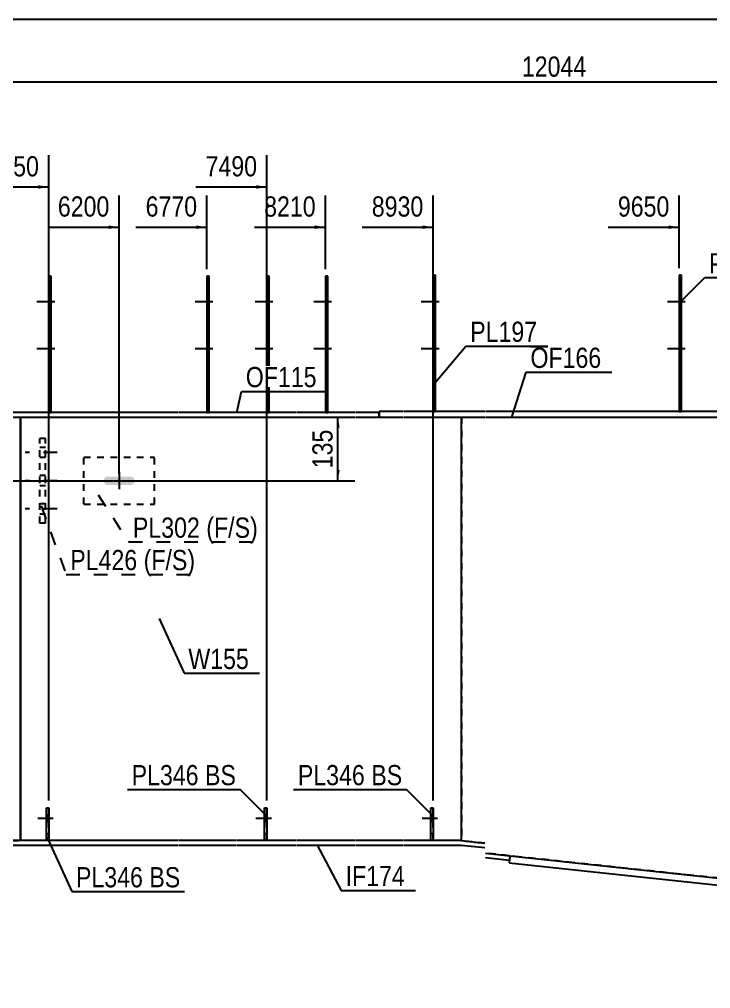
# Model space of a CAD drawing. Header units: millimetres. Extents: x -23 to 379, y -191 to 86.
# Drawn here: x 98.9 to 196.8, y -51 to 86.4 of the extents above; entities that cross this region are included whole.
import ezdxf

# ---------------------------------------------------------------- set-up
doc = ezdxf.new("R2010")
doc.units = ezdxf.units.MM
doc.linetypes.add('DXK_LINE_DOT1', pattern=[1.8814, 0.9407, -0.9407])
doc.linetypes.add('DXK_LINE_DOT2', pattern=[3.9198, 1.9599, -1.9599])
doc.styles.add('Arial Narrow', font='ARIALN.TTF', dxfattribs={"height": 0.2})

# ---------------------------------------------------------------- blocks, each defined once
blk = doc.blocks.new('Unknown-623515289-1211')
at = {"color": 5, "linetype": 'Continuous'}
blk.add_line((379.15, 86.38), (-20.85, 86.38), dxfattribs=at)
blk = doc.blocks.new('Part-623515289-1433 - 1232')
at = {"color": 2, "linetype": 'Continuous'}
blk.add_line((99.03, -30), (99.03, 30), dxfattribs=at)
at = {"color": 7, "linetype": 'DXK_LINE_DOT1'}
for p, q in [((99.03, 30), (121.33, 30)), ((121.43, 30), (129.63, 30)), ((129.73, 30), (138.13, 30)), ((138.23, 30), (146.43, 30)), ((146.53, 30), (153.2, 30)), ((153.3, 30), (161.52, 30)), ((161.52, 30), (161.52, -30)), ((121.33, -30), (99.03, -30)), ((129.63, -30), (121.43, -30)), ((138.13, -30), (129.73, -30)), ((146.43, -30), (138.23, -30)), ((153.2, -30), (146.53, -30)), ((161.52, -30), (153.3, -30))]:
    blk.add_line(p, q, dxfattribs=at)
blk = doc.blocks.new('Part-623515289-1740 - 1232')
at = {"color": 7, "linetype": 'DXK_LINE_DOT1'}
for p, q in [((0, 30), (0, -30)), ((0, 30), (20.62, 30)), ((20.72, 30), (37.38, 30)), ((37.48, 30), (45.88, 30)), ((45.98, 30), (54.18, 30)), ((54.28, 30), (60.95, 30)), ((61.05, 30), (67.72, 30)), ((67.82, 30), (76.22, 30)), ((76.32, 30), (84.52, 30)), ((84.62, 30), (99.03, 30)), ((0, -30), (20.62, -30)), ((20.72, -30), (37.38, -30)), ((37.48, -30), (45.88, -30)), ((45.98, -30), (54.18, -30)), ((54.28, -30), (60.95, -30)), ((61.05, -30), (67.72, -30)), ((67.82, -30), (76.22, -30)), ((76.32, -30), (84.52, -30)), ((84.62, -30), (99.03, -30))]:
    blk.add_line(p, q, dxfattribs=at)
at = {"color": 2, "linetype": 'Continuous'}
blk.add_line((99.03, 30), (99.03, -30), dxfattribs=at)
blk = doc.blocks.new('Bolt-623515289-1310 - 1232')
at = {"linetype": 'Continuous'}
for points in [[(125.77, 45.87), (125.77, 46.8), (125.43, 46.8), (125.43, 45.87)], [(125.77, 45.87), (125.77, 46.8), (125.43, 46.8), (125.43, 45.87)], [(125.77, 39.2), (125.77, 40.13), (125.43, 40.13), (125.43, 39.2)], [(125.77, 39.2), (125.77, 40.13), (125.43, 40.13), (125.43, 39.2)]]:
    blk.add_hatch(color=3, dxfattribs=at).paths.add_polyline_path(points)
at = {"color": 3, "linetype": 'Continuous'}
for p, q in [((125.77, 46.8), (125.43, 46.8)), ((125.77, 46.8), (125.43, 46.8)), ((126.3, 46.33), (123.77, 46.33)), ((126.3, 46.33), (123.77, 46.33)), ((125.77, 45.87), (125.43, 45.87)), ((125.77, 45.87), (125.43, 45.87)), ((125.77, 40.13), (125.43, 40.13)), ((125.77, 40.13), (125.43, 40.13)), ((126.3, 39.67), (123.77, 39.67)), ((126.3, 39.67), (123.77, 39.67)), ((125.77, 39.2), (125.43, 39.2)), ((125.77, 39.2), (125.43, 39.2))]:
    blk.add_line(p, q, dxfattribs=at)
blk = doc.blocks.new('Bolt-623515289-1311 - 1232')
at = {"linetype": 'Continuous'}
for points in [[(142.57, 45.87), (142.57, 46.8), (142.23, 46.8), (142.23, 45.87)], [(142.57, 45.87), (142.57, 46.8), (142.23, 46.8), (142.23, 45.87)], [(142.57, 39.2), (142.57, 40.13), (142.23, 40.13), (142.23, 39.2)], [(142.57, 39.2), (142.57, 40.13), (142.23, 40.13), (142.23, 39.2)]]:
    blk.add_hatch(color=3, dxfattribs=at).paths.add_polyline_path(points)
at = {"color": 3, "linetype": 'Continuous'}
for p, q in [((142.57, 46.8), (142.23, 46.8)), ((142.57, 46.8), (142.23, 46.8)), ((143.1, 46.33), (140.57, 46.33)), ((143.1, 46.33), (140.57, 46.33)), ((142.57, 45.87), (142.23, 45.87)), ((142.57, 45.87), (142.23, 45.87)), ((142.57, 40.13), (142.23, 40.13)), ((142.57, 40.13), (142.23, 40.13)), ((143.1, 39.67), (140.57, 39.67)), ((143.1, 39.67), (140.57, 39.67)), ((142.57, 39.2), (142.23, 39.2)), ((142.57, 39.2), (142.23, 39.2))]:
    blk.add_line(p, q, dxfattribs=at)
blk = doc.blocks.new('Bolt-623515289-1312 - 1232')
at = {"linetype": 'Continuous'}
for points in [[(192.71, 45.87), (192.71, 46.8), (192.37, 46.8), (192.37, 45.87)], [(192.71, 45.87), (192.71, 46.8), (192.37, 46.8), (192.37, 45.87)], [(192.71, 39.2), (192.71, 40.13), (192.37, 40.13), (192.37, 39.2)], [(192.71, 39.2), (192.71, 40.13), (192.37, 40.13), (192.37, 39.2)]]:
    blk.add_hatch(color=3, dxfattribs=at).paths.add_polyline_path(points)
at = {"color": 3, "linetype": 'Continuous'}
for p, q in [((192.71, 46.8), (192.37, 46.8)), ((192.71, 46.8), (192.37, 46.8)), ((193.24, 46.33), (190.71, 46.33)), ((193.24, 46.33), (190.71, 46.33)), ((192.71, 45.87), (192.37, 45.87)), ((192.71, 45.87), (192.37, 45.87)), ((192.71, 40.13), (192.37, 40.13)), ((192.71, 40.13), (192.37, 40.13)), ((193.24, 39.67), (190.71, 39.67)), ((193.24, 39.67), (190.71, 39.67)), ((192.71, 39.2), (192.37, 39.2)), ((192.71, 39.2), (192.37, 39.2))]:
    blk.add_line(p, q, dxfattribs=at)
blk = doc.blocks.new('Part-623515289-1717 - 1232')
at = {"color": 7, "linetype": 'DXK_LINE_DOT1'}
for p, q in [((108, 17.67), (108, 24.33)), ((108, 24.33), (118, 24.33)), ((118, 17.67), (118, 24.33)), ((108, 17.67), (118, 17.67))]:
    blk.add_line(p, q, dxfattribs=at)
blk = doc.blocks.new('Part-623515289-1755 - 1232')
at = {"color": 2, "linetype": 'Continuous'}
for p, q in [((133.6, -30), (133.6, -25.33)), ((133.6, -25.33), (133.93, -25.33)), ((133.93, -25.33), (133.93, -30))]:
    blk.add_line(p, q, dxfattribs=at)
at = {"color": 7, "linetype": 'DXK_LINE_DOT1'}
blk.add_line((133.6, -29), (133.93, -29), dxfattribs=at)
blk = doc.blocks.new('Bolt-623515289-1323 - 1232')
at = {"linetype": 'Continuous'}
blk.add_hatch(color=3, dxfattribs=at).paths.add_polyline_path([(115.16, 20.77), (115.2, 21), (115.16, 21.23), (115.03, 21.42), (114.83, 21.56), (114.6, 21.6), (111.4, 21.6), (111.17, 21.56), (110.98, 21.42), (110.85, 21.23), (110.8, 21), (110.85, 20.77), (110.98, 20.58), (111.17, 20.45), (111.4, 20.4), (114.6, 20.4), (114.83, 20.45), (115.03, 20.58)])
at = {"color": 3, "linetype": 'Continuous'}
for p, q in [((113, 22.2), (113, 19.8)), ((111.8, 21), (114.2, 21))]:
    blk.add_line(p, q, dxfattribs=at)
blk = doc.blocks.new('Part-623515289-1367 - 1232')
at = {"color": 2, "linetype": 'Continuous'}
for p, q in [((57.62, 30.67), (57.62, 30)), ((60.95, 30.67), (57.62, 30.67)), ((67.72, 30.67), (61.05, 30.67)), ((76.22, 30.67), (67.82, 30.67)), ((84.52, 30.67), (76.32, 30.67)), ((121.33, 30.67), (84.62, 30.67)), ((129.63, 30.67), (121.43, 30.67)), ((138.13, 30.67), (129.73, 30.67)), ((146.43, 30.67), (138.23, 30.67)), ((149.87, 30.67), (146.53, 30.67)), ((57.62, 30), (60.95, 30)), ((61.05, 30), (67.72, 30)), ((67.82, 30), (76.22, 30)), ((76.32, 30), (84.52, 30)), ((84.62, 30), (121.33, 30)), ((121.43, 30), (129.63, 30)), ((129.73, 30), (138.13, 30)), ((138.23, 30), (146.43, 30)), ((146.53, 30), (149.87, 30))]:
    blk.add_line(p, q, dxfattribs=at)
at = {"color": 7, "linetype": 'DXK_LINE_DOT1'}
blk.add_line((149.87, 30), (149.87, 30.67), dxfattribs=at)
blk = doc.blocks.new('Part-623515289-1411 - 1232')
at = {"color": 2, "linetype": 'Continuous'}
for p, q in [((153.2, 30.8), (149.87, 30.8)), ((149.87, 30.8), (149.87, 30)), ((164.85, 30.8), (153.3, 30.8)), ((259.14, 30.8), (164.95, 30.8)), ((149.87, 30), (153.2, 30)), ((153.3, 30), (164.85, 30)), ((164.95, 30), (259.14, 30))]:
    blk.add_line(p, q, dxfattribs=at)
at = {"color": 7, "linetype": 'DXK_LINE_DOT1'}
blk.add_line((259.14, 30), (259.14, 30.8), dxfattribs=at)
blk = doc.blocks.new('Part-623515289-1770 - 1232')
at = {"color": 7, "linetype": 'DXK_LINE_DOT1'}
for p, q in [((102.68, -30), (102.68, -25.33)), ((102.68, -25.33), (103.02, -25.33)), ((103.02, -30), (103.02, -25.33))]:
    blk.add_line(p, q, dxfattribs=at)
blk = doc.blocks.new('Part-623515289-1455 - 1232')
at = {"color": 2, "linetype": 'Continuous'}
for p, q in [((161.52, -30), (161.52, 30)), ((335, -50), (334.75, -49.98))]:
    blk.add_line(p, q, dxfattribs=at)
at = {"color": 7, "linetype": 'DXK_LINE_DOT1'}
for p, q in [((161.52, 30), (164.85, 30)), ((164.95, 30), (347.72, 30)), ((347.72, 30), (335, -50)), ((164.85, -30.36), (161.52, -30)), ((161.52, -30), (164.85, -30.36)), ((164.95, -31.77), (335, -49.99)), ((334.75, -49.98), (164.95, -31.78))]:
    blk.add_line(p, q, dxfattribs=at)
blk = doc.blocks.new('Part-623515289-1499 - 1232')
at = {"color": 2, "linetype": 'Continuous'}
for p, q in [((67.72, -30), (64.38, -30)), ((64.38, -30), (64.38, -30.67)), ((76.22, -30), (67.82, -30)), ((84.52, -30), (76.32, -30)), ((121.33, -30), (84.62, -30)), ((129.63, -30), (121.43, -30)), ((138.13, -30), (129.73, -30)), ((146.43, -30), (138.23, -30)), ((153.2, -30), (146.53, -30)), ((161.52, -30), (153.3, -30)), ((161.52, -30), (164.85, -30.36)), ((67.72, -30.67), (64.38, -30.67)), ((76.22, -30.67), (67.82, -30.67)), ((84.52, -30.67), (76.32, -30.67)), ((121.33, -30.67), (84.62, -30.67)), ((129.63, -30.67), (121.43, -30.67)), ((138.13, -30.67), (129.73, -30.67)), ((146.43, -30.67), (138.23, -30.67)), ((153.2, -30.67), (146.53, -30.67)), ((161.48, -30.67), (153.3, -30.67)), ((164.85, -31.03), (161.48, -30.67)), ((164.95, -31.78), (168.39, -32.14)), ((168.32, -32.81), (164.95, -32.45))]:
    blk.add_line(p, q, dxfattribs=at)
at = {"color": 7, "linetype": 'DXK_LINE_DOT1'}
blk.add_line((168.39, -32.14), (168.32, -32.81), dxfattribs=at)
blk = doc.blocks.new('Part-623515289-1760 - 1232')
at = {"color": 7, "linetype": 'DXK_LINE_DOT1'}
for p, q in [((133.6, -30), (133.6, -25.33)), ((133.6, -25.33), (133.93, -25.33)), ((133.93, -30), (133.93, -25.33))]:
    blk.add_line(p, q, dxfattribs=at)
blk = doc.blocks.new('Part-623515289-1521 - 1232')
at = {"color": 2, "linetype": 'Continuous'}
for p, q in [((168.39, -32.14), (168.28, -33.14)), ((168.39, -32.14), (334.75, -49.98)), ((168.28, -33.14), (334.64, -50.97)), ((334.75, -49.98), (334.64, -50.97))]:
    blk.add_line(p, q, dxfattribs=at)
blk = doc.blocks.new('Part-623515289-1695 - 1232')
at = {"color": 7, "linetype": 'DXK_LINE_DOT1'}
for p, q in [((102.55, 27), (101.75, 27)), ((101.75, 15), (101.75, 27)), ((102.55, 15), (102.55, 27)), ((102.55, 15), (101.75, 15))]:
    blk.add_line(p, q, dxfattribs=at)
blk = doc.blocks.new('Bolt-623515289-1723 - 1232')
at = {"color": 3, "linetype": 'DXK_LINE_DOT2'}
for p, q in [((104.22, 25), (99.68, 25)), ((102.55, 25.73), (101.75, 25.73)), ((102.55, 24.27), (101.75, 24.27)), ((104.22, 21), (99.68, 21)), ((102.55, 21.73), (101.75, 21.73)), ((102.55, 20.27), (101.75, 20.27)), ((104.22, 17), (99.68, 17)), ((102.55, 17.73), (101.75, 17.73)), ((102.55, 16.27), (101.75, 16.27))]:
    blk.add_line(p, q, dxfattribs=at)
blk = doc.blocks.new('Part-623515289-1765 - 1232')
at = {"color": 2, "linetype": 'Continuous'}
for p, q in [((102.68, -30), (102.68, -25.33)), ((102.68, -25.33), (103.02, -25.33)), ((103.02, -25.33), (103.02, -30))]:
    blk.add_line(p, q, dxfattribs=at)
at = {"color": 7, "linetype": 'DXK_LINE_DOT1'}
blk.add_line((102.68, -29), (103.02, -29), dxfattribs=at)
blk = doc.blocks.new('Part-623515289-1812 - 1232')
at = {"color": 2, "linetype": 'Continuous'}
for p, q in [((103.35, 50), (103.02, 50)), ((103.02, 50), (103.02, 30.67)), ((103.35, 30.67), (103.35, 50))]:
    blk.add_line(p, q, dxfattribs=at)
at = {"color": 7, "linetype": 'DXK_LINE_DOT1'}
blk.add_line((103.02, 30.67), (103.35, 30.67), dxfattribs=at)
blk = doc.blocks.new('Part-623515289-10233 - 1232')
at = {"color": 7, "linetype": 'DXK_LINE_DOT1'}
for p, q in [((157.17, -30), (157.17, -25.33)), ((157.17, -25.33), (157.5, -25.33)), ((157.5, -30), (157.5, -25.33)), ((157.17, -29), (157.5, -29))]:
    blk.add_line(p, q, dxfattribs=at)
blk = doc.blocks.new('Part-623515289-1817 - 1232')
at = {"color": 2, "linetype": 'Continuous'}
for p, q in [((134.27, 50), (133.93, 50)), ((133.93, 50), (133.93, 30.67)), ((134.27, 30.67), (134.27, 50))]:
    blk.add_line(p, q, dxfattribs=at)
at = {"color": 7, "linetype": 'DXK_LINE_DOT1'}
blk.add_line((133.93, 30.67), (134.27, 30.67), dxfattribs=at)
blk = doc.blocks.new('Part-623515289-1854 - 1232')
at = {"color": 2, "linetype": 'Continuous'}
for p, q in [((125.77, 50), (125.43, 50)), ((125.43, 50), (125.43, 30.67)), ((125.77, 30.67), (125.77, 50))]:
    blk.add_line(p, q, dxfattribs=at)
at = {"color": 7, "linetype": 'DXK_LINE_DOT1'}
blk.add_line((125.43, 30.67), (125.77, 30.67), dxfattribs=at)
blk = doc.blocks.new('Part-623515289-1859 - 1232')
at = {"color": 2, "linetype": 'Continuous'}
for p, q in [((142.57, 50), (142.23, 50)), ((142.23, 50), (142.23, 30.67)), ((142.57, 30.67), (142.57, 50))]:
    blk.add_line(p, q, dxfattribs=at)
at = {"color": 7, "linetype": 'DXK_LINE_DOT1'}
blk.add_line((142.23, 30.67), (142.57, 30.67), dxfattribs=at)
blk = doc.blocks.new('Part-623515289-1864 - 1232')
at = {"color": 2, "linetype": 'Continuous'}
for p, q in [((192.71, 50.13), (192.37, 50.13)), ((192.37, 50.13), (192.37, 30.8)), ((192.71, 30.8), (192.71, 50.13))]:
    blk.add_line(p, q, dxfattribs=at)
at = {"color": 7, "linetype": 'DXK_LINE_DOT1'}
blk.add_line((192.37, 30.8), (192.71, 30.8), dxfattribs=at)
blk = doc.blocks.new('Bolt-623515289-1932 - 1232')
at = {"linetype": 'Continuous'}
for points in [[(134.27, 45.87), (134.27, 46.8), (133.93, 46.8), (133.93, 45.87)], [(134.27, 45.87), (134.27, 46.8), (133.93, 46.8), (133.93, 45.87)], [(134.27, 39.2), (134.27, 40.13), (133.93, 40.13), (133.93, 39.2)], [(134.27, 39.2), (134.27, 40.13), (133.93, 40.13), (133.93, 39.2)]]:
    blk.add_hatch(color=3, dxfattribs=at).paths.add_polyline_path(points)
at = {"color": 3, "linetype": 'Continuous'}
for p, q in [((134.27, 46.8), (133.93, 46.8)), ((134.27, 46.8), (133.93, 46.8)), ((134.8, 46.33), (132.27, 46.33)), ((134.8, 46.33), (132.27, 46.33)), ((134.27, 45.87), (133.93, 45.87)), ((134.27, 45.87), (133.93, 45.87)), ((134.27, 40.13), (133.93, 40.13)), ((134.27, 40.13), (133.93, 40.13)), ((134.8, 39.67), (132.27, 39.67)), ((134.8, 39.67), (132.27, 39.67)), ((134.27, 39.2), (133.93, 39.2)), ((134.27, 39.2), (133.93, 39.2))]:
    blk.add_line(p, q, dxfattribs=at)
blk = doc.blocks.new('Bolt-623515289-1933 - 1232')
at = {"linetype": 'Continuous'}
for points in [[(103.35, 45.87), (103.35, 46.8), (103.02, 46.8), (103.02, 45.87)], [(103.35, 45.87), (103.35, 46.8), (103.02, 46.8), (103.02, 45.87)], [(103.35, 39.2), (103.35, 40.13), (103.02, 40.13), (103.02, 39.2)], [(103.35, 39.2), (103.35, 40.13), (103.02, 40.13), (103.02, 39.2)]]:
    blk.add_hatch(color=3, dxfattribs=at).paths.add_polyline_path(points)
at = {"color": 3, "linetype": 'Continuous'}
for p, q in [((103.35, 46.8), (103.02, 46.8)), ((103.35, 46.8), (103.02, 46.8)), ((103.88, 46.33), (101.35, 46.33)), ((103.88, 46.33), (101.35, 46.33)), ((103.35, 45.87), (103.02, 45.87)), ((103.35, 45.87), (103.02, 45.87)), ((103.35, 40.13), (103.02, 40.13)), ((103.35, 40.13), (103.02, 40.13)), ((103.88, 39.67), (101.35, 39.67)), ((103.88, 39.67), (101.35, 39.67)), ((103.35, 39.2), (103.02, 39.2)), ((103.35, 39.2), (103.02, 39.2))]:
    blk.add_line(p, q, dxfattribs=at)
blk = doc.blocks.new('Bolt-623515289-1938 - 1232')
at = {"color": 3, "linetype": 'DXK_LINE_DOT2'}
for p, q in [((103.02, -26.4), (102.68, -26.4)), ((103.55, -26.87), (102.68, -26.87)), ((103.02, -27.33), (102.68, -27.33))]:
    blk.add_line(p, q, dxfattribs=at)
blk = doc.blocks.new('Bolt-623515289-1939 - 1232')
at = {"linetype": 'Continuous'}
blk.add_hatch(color=3, dxfattribs=at).paths.add_polyline_path([(103.02, -27.33), (103.02, -26.4), (102.68, -26.4), (102.68, -27.33)])
at = {"color": 3, "linetype": 'Continuous'}
for p, q in [((103.65, -26.87), (101.45, -26.87)), ((103.02, -26.4), (102.68, -26.4)), ((103.02, -27.33), (102.68, -27.33))]:
    blk.add_line(p, q, dxfattribs=at)
blk = doc.blocks.new('Bolt-623515289-1940 - 1232')
at = {"color": 3, "linetype": 'DXK_LINE_DOT2'}
for p, q in [((134.57, -26.87), (132.37, -26.87)), ((133.93, -26.4), (133.6, -26.4)), ((133.93, -27.33), (133.6, -27.33))]:
    blk.add_line(p, q, dxfattribs=at)
blk = doc.blocks.new('Bolt-623515289-1941 - 1232')
at = {"linetype": 'Continuous'}
blk.add_hatch(color=3, dxfattribs=at).paths.add_polyline_path([(133.93, -27.33), (133.93, -26.4), (133.6, -26.4), (133.6, -27.33)])
at = {"color": 3, "linetype": 'Continuous'}
for p, q in [((134.57, -26.87), (132.37, -26.87)), ((133.93, -26.4), (133.6, -26.4)), ((133.93, -27.33), (133.6, -27.33))]:
    blk.add_line(p, q, dxfattribs=at)
blk = doc.blocks.new('Part-623515289-10232 - 1232')
at = {"color": 2, "linetype": 'Continuous'}
for p, q in [((157.83, 50.13), (157.5, 50.13)), ((157.5, 50.13), (157.5, 30.8)), ((157.83, 30.8), (157.83, 50.13))]:
    blk.add_line(p, q, dxfattribs=at)
at = {"color": 7, "linetype": 'DXK_LINE_DOT1'}
blk.add_line((157.5, 30.8), (157.83, 30.8), dxfattribs=at)
blk = doc.blocks.new('Part-623515289-10236 - 1232')
at = {"color": 2, "linetype": 'Continuous'}
for p, q in [((157.17, -30), (157.17, -25.33)), ((157.17, -25.33), (157.5, -25.33)), ((157.5, -25.33), (157.5, -30))]:
    blk.add_line(p, q, dxfattribs=at)
blk = doc.blocks.new('Bolt-623515289-10239 - 1232')
at = {"linetype": 'Continuous'}
for points in [[(157.83, 45.87), (157.83, 46.8), (157.5, 46.8), (157.5, 45.87)], [(157.83, 45.87), (157.83, 46.8), (157.5, 46.8), (157.5, 45.87)], [(157.83, 39.2), (157.83, 40.13), (157.5, 40.13), (157.5, 39.2)], [(157.83, 39.2), (157.83, 40.13), (157.5, 40.13), (157.5, 39.2)]]:
    blk.add_hatch(color=3, dxfattribs=at).paths.add_polyline_path(points)
at = {"color": 3, "linetype": 'Continuous'}
for p, q in [((157.83, 46.8), (157.5, 46.8)), ((157.83, 46.8), (157.5, 46.8)), ((158.37, 46.33), (155.83, 46.33)), ((158.37, 46.33), (155.83, 46.33)), ((157.83, 45.87), (157.5, 45.87)), ((157.83, 45.87), (157.5, 45.87)), ((157.83, 40.13), (157.5, 40.13)), ((157.83, 40.13), (157.5, 40.13)), ((158.37, 39.67), (155.83, 39.67)), ((158.37, 39.67), (155.83, 39.67)), ((157.83, 39.2), (157.5, 39.2)), ((157.83, 39.2), (157.5, 39.2))]:
    blk.add_line(p, q, dxfattribs=at)
blk = doc.blocks.new('Bolt-623515289-10240 - 1232')
at = {"color": 3, "linetype": 'DXK_LINE_DOT2'}
for p, q in [((158.13, -26.87), (155.93, -26.87)), ((157.5, -26.4), (157.17, -26.4)), ((157.5, -27.33), (157.17, -27.33))]:
    blk.add_line(p, q, dxfattribs=at)
blk = doc.blocks.new('Bolt-623515289-10243 - 1232')
at = {"linetype": 'Continuous'}
blk.add_hatch(color=3, dxfattribs=at).paths.add_polyline_path([(157.5, -27.33), (157.5, -26.4), (157.17, -26.4), (157.17, -27.33)])
at = {"color": 3, "linetype": 'Continuous'}
for p, q in [((158.13, -26.87), (155.93, -26.87)), ((157.5, -26.4), (157.17, -26.4)), ((157.5, -27.33), (157.17, -27.33))]:
    blk.add_line(p, q, dxfattribs=at)
blk = doc.blocks.new('StraightDimension-623515289-2644 - 1232')
at = {"color": 7, "linetype": 'Continuous'}
blk.add_line((-1.33, 77.51), (350.63, 77.51), dxfattribs=at)
at = {"color": 0}
blk.add_wipeout([(179.82, 77.66), (179.82, 81.86), (169.48, 81.86), (169.48, 77.66)], dxfattribs=at)
at = {"color": 3, "style": 'Arial Narrow'}
blk.add_text('12044', height=2.863, dxfattribs=at).set_placement((170.08, 78.26))
blk = doc.blocks.new('StraightDimension-623515289-2239 - 1232')
at = {"linetype": 'Continuous'}
for points in [[(143.75, 28.5), (144, 30), (144.25, 28.5)], [(144.25, 22.5), (144, 21), (143.75, 22.5)]]:
    blk.add_hatch(color=7, dxfattribs=at).paths.add_polyline_path(points)
at = {"color": 7, "linetype": 'Continuous'}
for p, q in [((93.95, 30), (146.4, 30)), ((144, 21), (144, 30)), ((93.95, 21), (146.4, 21))]:
    blk.add_line(p, q, dxfattribs=at)
at = {"color": 0}
blk.add_wipeout([(143.85, 28.84), (139.65, 28.84), (139.65, 22.16), (143.85, 22.16)], dxfattribs=at)
at = {"color": 3, "style": 'Arial Narrow'}
blk.add_text('135', height=2.863, rotation=90.0002, dxfattribs=at).set_placement((143.25, 22.76))
blk = doc.blocks.new('StraightDimension-623515289-12058 - 1232')
at = {"linetype": 'Continuous'}
blk.add_hatch(color=7, dxfattribs=at).paths.add_polyline_path([(190.87, 57.18), (192.37, 56.93), (190.87, 56.68)])
at = {"color": 7, "linetype": 'Continuous'}
for p, q in [((192.37, 51.13), (192.37, 61.43)), ((182.31, 56.93), (192.37, 56.93))]:
    blk.add_line(p, q, dxfattribs=at)
at = {"color": 0}
blk.add_wipeout([(191.6, 57.83), (191.6, 62.03), (183.09, 62.03), (183.09, 57.83)], dxfattribs=at)
at = {"color": 3, "style": 'Arial Narrow'}
blk.add_text('9650', height=2.863, dxfattribs=at).set_placement((183.69, 58.43))
blk = doc.blocks.new('StraightDimension-623515289-12059 - 1232')
at = {"linetype": 'Continuous'}
blk.add_hatch(color=7, dxfattribs=at).paths.add_polyline_path([(156, 57.18), (157.5, 56.93), (156, 56.68)])
at = {"color": 7, "linetype": 'Continuous'}
for p, q in [((157.5, -24.33), (157.5, 61.43)), ((147.44, 56.93), (157.5, 56.93))]:
    blk.add_line(p, q, dxfattribs=at)
at = {"color": 0}
blk.add_wipeout([(156.73, 57.83), (156.73, 62.03), (148.21, 62.03), (148.21, 57.83)], dxfattribs=at)
at = {"color": 3, "style": 'Arial Narrow'}
blk.add_text('8930', height=2.863, dxfattribs=at).set_placement((148.81, 58.43))
blk = doc.blocks.new('StraightDimension-623515289-12060 - 1232')
at = {"linetype": 'Continuous'}
blk.add_hatch(color=7, dxfattribs=at).paths.add_polyline_path([(140.73, 57.18), (142.23, 56.93), (140.73, 56.68)])
at = {"color": 7, "linetype": 'Continuous'}
for p, q in [((142.23, 51), (142.23, 61.43)), ((132.17, 56.93), (142.23, 56.93))]:
    blk.add_line(p, q, dxfattribs=at)
at = {"color": 0}
blk.add_wipeout([(141.46, 57.83), (141.46, 62.03), (132.95, 62.03), (132.95, 57.83)], dxfattribs=at)
at = {"color": 3, "style": 'Arial Narrow'}
blk.add_text('8210', height=2.863, dxfattribs=at).set_placement((133.55, 58.43))
blk = doc.blocks.new('StraightDimension-623515289-12061 - 1232')
at = {"linetype": 'Continuous'}
blk.add_hatch(color=7, dxfattribs=at).paths.add_polyline_path([(132.43, 62.88), (133.93, 62.63), (132.43, 62.38)])
at = {"color": 7, "linetype": 'Continuous'}
for p, q in [((133.93, -24.33), (133.93, 67.13)), ((123.87, 62.63), (133.93, 62.63))]:
    blk.add_line(p, q, dxfattribs=at)
at = {"color": 0}
blk.add_wipeout([(133.16, 63.53), (133.16, 67.73), (124.65, 67.73), (124.65, 63.53)], dxfattribs=at)
at = {"color": 3, "style": 'Arial Narrow'}
blk.add_text('7490', height=2.863, dxfattribs=at).set_placement((125.25, 64.13))
blk = doc.blocks.new('StraightDimension-623515289-12062 - 1232')
at = {"linetype": 'Continuous'}
blk.add_hatch(color=7, dxfattribs=at).paths.add_polyline_path([(123.93, 57.18), (125.43, 56.93), (123.93, 56.68)])
at = {"color": 7, "linetype": 'Continuous'}
for p, q in [((125.43, 51), (125.43, 61.43)), ((115.37, 56.93), (125.43, 56.93))]:
    blk.add_line(p, q, dxfattribs=at)
at = {"color": 0}
blk.add_wipeout([(124.66, 57.83), (124.66, 62.03), (116.15, 62.03), (116.15, 57.83)], dxfattribs=at)
at = {"color": 3, "style": 'Arial Narrow'}
blk.add_text('6770', height=2.863, dxfattribs=at).set_placement((116.75, 58.43))
blk = doc.blocks.new('StraightDimension-623515289-12063 - 1232')
at = {"linetype": 'Continuous'}
blk.add_hatch(color=7, dxfattribs=at).paths.add_polyline_path([(111.5, 57.18), (113, 56.93), (111.5, 56.68)])
at = {"color": 7, "linetype": 'Continuous'}
for p, q in [((113, 22), (113, 61.43)), ((102.94, 56.93), (113, 56.93))]:
    blk.add_line(p, q, dxfattribs=at)
at = {"color": 0}
blk.add_wipeout([(112.23, 57.83), (112.23, 62.03), (103.71, 62.03), (103.71, 57.83)], dxfattribs=at)
at = {"color": 3, "style": 'Arial Narrow'}
blk.add_text('6200', height=2.863, dxfattribs=at).set_placement((104.31, 58.43))
blk = doc.blocks.new('StraightDimension-623515289-12064 - 1232')
at = {"linetype": 'Continuous'}
blk.add_hatch(color=7, dxfattribs=at).paths.add_polyline_path([(101.52, 62.88), (103.02, 62.63), (101.52, 62.38)])
at = {"color": 7, "linetype": 'Continuous'}
for p, q in [((103.02, -24.33), (103.02, 67.13)), ((92.96, 62.63), (103.02, 62.63))]:
    blk.add_line(p, q, dxfattribs=at)
at = {"color": 0}
blk.add_wipeout([(102.24, 63.53), (102.24, 67.73), (93.73, 67.73), (93.73, 63.53)], dxfattribs=at)
at = {"color": 3, "style": 'Arial Narrow'}
blk.add_text('6050', height=2.863, dxfattribs=at).set_placement((94.33, 64.13))
blk = doc.blocks.new('Mark-623515289-1713 - 1232')
at = {"color": 0}
for points in [[(124.45, 12.92), (124.45, 15.92), (114.95, 15.92), (114.95, 12.92)], [(132.65, 12.92), (132.65, 15.92), (125.35, 15.92), (125.35, 12.92)]]:
    blk.add_wipeout(points, dxfattribs=at)
for points in [[(124.45, 12.92), (124.45, 15.92), (114.95, 15.92), (114.95, 12.92)], [(132.65, 12.92), (132.65, 15.92), (125.35, 15.92), (125.35, 12.92)]]:
    blk.add_wipeout(points, dxfattribs=at)
at = {"color": 7, "linetype": 'DXK_LINE_DOT2'}
for p, q in [((110.02, 19.02), (114.35, 12.32)), ((114.35, 12.32), (133.25, 12.32))]:
    blk.add_line(p, q, dxfattribs=at)
at = {"color": 3, "style": 'Arial Narrow'}
for s, p in [('PL302', (114.95, 12.92)), ('(F/', (125.35, 12.92)), ('S)', (129.37, 12.92))]:
    blk.add_text(s, height=2.863, dxfattribs=at).set_placement(p)
blk = doc.blocks.new('Mark-623515289-1691 - 1232')
at = {"color": 0}
for points in [[(115.57, 8.33), (115.57, 11.33), (106.07, 11.33), (106.07, 8.33)], [(123.77, 8.33), (123.77, 11.33), (116.47, 11.33), (116.47, 8.33)]]:
    blk.add_wipeout(points, dxfattribs=at)
for points in [[(115.57, 8.33), (115.57, 11.33), (106.07, 11.33), (106.07, 8.33)], [(123.77, 8.33), (123.77, 11.33), (116.47, 11.33), (116.47, 8.33)]]:
    blk.add_wipeout(points, dxfattribs=at)
at = {"color": 7, "linetype": 'DXK_LINE_DOT2'}
for p, q in [((101.93, 17.42), (105.47, 7.73)), ((105.47, 7.73), (124.37, 7.73))]:
    blk.add_line(p, q, dxfattribs=at)
at = {"color": 3, "style": 'Arial Narrow'}
for s, p in [('PL426', (106.07, 8.33)), ('(F/', (116.47, 8.33)), ('S)', (120.48, 8.33))]:
    blk.add_text(s, height=2.863, dxfattribs=at).set_placement(p)
blk = doc.blocks.new('Mark-623515289-1363 - 1232')
at = {"color": 0}
blk.add_wipeout([(141, 34.26), (141, 37.26), (130.95, 37.26), (130.95, 34.26)], dxfattribs=at)
blk.add_wipeout([(141, 34.26), (141, 37.26), (130.95, 37.26), (130.95, 34.26)], dxfattribs=at)
at = {"color": 7, "linetype": 'Continuous'}
for p, q in [((129.68, 30.67), (130.35, 33.66)), ((130.35, 33.66), (142.5, 33.66))]:
    blk.add_line(p, q, dxfattribs=at)
at = {"color": 3, "style": 'Arial Narrow'}
blk.add_text('OF115', height=2.863, dxfattribs=at).set_placement((130.95, 34.26))
blk = doc.blocks.new('Mark-623515289-1495 - 1232')
at = {"color": 0}
blk.add_wipeout([(153.49, -36.45), (153.49, -33.45), (145.09, -33.45), (145.09, -36.45)], dxfattribs=at)
blk.add_wipeout([(153.49, -36.45), (153.49, -33.45), (145.09, -33.45), (145.09, -36.45)], dxfattribs=at)
at = {"color": 7, "linetype": 'Continuous'}
for p, q in [((141.02, -30.55), (144.49, -37.05)), ((144.49, -37.05), (154.99, -37.05))]:
    blk.add_line(p, q, dxfattribs=at)
at = {"color": 3, "style": 'Arial Narrow'}
blk.add_text('IF174', height=2.863, dxfattribs=at).set_placement((145.09, -36.45))
blk = doc.blocks.new('MarkSet-623515289-10332 - 1232')
at = {"color": 0}
for points in [[(147.84, -22.15), (147.84, -19.15), (138.33, -19.15), (138.33, -22.15)], [(153.12, -22.15), (153.12, -19.15), (148.74, -19.15), (148.74, -22.15)]]:
    blk.add_wipeout(points, dxfattribs=at)
for points in [[(147.84, -22.15), (147.84, -19.15), (138.33, -19.15), (138.33, -22.15)], [(153.12, -22.15), (153.12, -19.15), (148.74, -19.15), (148.74, -22.15)]]:
    blk.add_wipeout(points, dxfattribs=at)
at = {"color": 7, "linetype": 'Continuous'}
for p in [(137.73, -22.75), (157.25, -26.29)]:
    blk.add_line(p, (153.72, -22.75), dxfattribs=at)
at = {"color": 3, "style": 'Arial Narrow'}
for s, p in [('PL346', (138.33, -22.15)), ('BS', (148.74, -22.15))]:
    blk.add_text(s, height=2.863, dxfattribs=at).set_placement(p)
blk = doc.blocks.new('Mark-623515289-1407 - 1232')
at = {"color": 0}
blk.add_wipeout([(181.34, 36.99), (181.34, 39.99), (171.3, 39.99), (171.3, 36.99)], dxfattribs=at)
blk.add_wipeout([(181.34, 36.99), (181.34, 39.99), (171.3, 39.99), (171.3, 36.99)], dxfattribs=at)
at = {"color": 7, "linetype": 'Continuous'}
for p, q in [((168.65, 30), (170.7, 36.39)), ((170.7, 36.39), (182.84, 36.39))]:
    blk.add_line(p, q, dxfattribs=at)
at = {"color": 3, "style": 'Arial Narrow'}
blk.add_text('OF166', height=2.863, dxfattribs=at).set_placement((171.3, 36.99))
blk = doc.blocks.new('Mark-623515289-1429 - 1232')
at = {"color": 0}
blk.add_wipeout([(131.4, -5.68), (131.4, -2.68), (122.81, -2.68), (122.81, -5.68)], dxfattribs=at)
blk.add_wipeout([(131.4, -5.68), (131.4, -2.68), (122.81, -2.68), (122.81, -5.68)], dxfattribs=at)
at = {"color": 7, "linetype": 'Continuous'}
for p, q in [((118.68, 1.46), (122.21, -6.28)), ((122.21, -6.28), (132.9, -6.28))]:
    blk.add_line(p, q, dxfattribs=at)
at = {"color": 3, "style": 'Arial Narrow'}
blk.add_text('W155', height=2.863, dxfattribs=at).set_placement((122.81, -5.68))
blk = doc.blocks.new('Mark-623515289-1860 - 1232')
at = {"color": 0}
blk.add_wipeout([(206.1, 50.38), (206.1, 53.38), (196.6, 53.38), (196.6, 50.38)], dxfattribs=at)
blk.add_wipeout([(206.1, 50.38), (206.1, 53.38), (196.6, 53.38), (196.6, 50.38)], dxfattribs=at)
at = {"color": 7, "linetype": 'Continuous'}
for p, q in [((192.46, 46.25), (196, 49.78)), ((196, 49.78), (207.6, 49.78))]:
    blk.add_line(p, q, dxfattribs=at)
at = {"color": 3, "style": 'Arial Narrow'}
blk.add_text('PL197', height=2.863, dxfattribs=at).set_placement((196.6, 50.38))
blk = doc.blocks.new('MarkSet-623515289-2717 - 1232')
at = {"color": 0}
for points in [[(124.27, -22.15), (124.27, -19.15), (114.77, -19.15), (114.77, -22.15)], [(129.55, -22.15), (129.55, -19.15), (125.17, -19.15), (125.17, -22.15)]]:
    blk.add_wipeout(points, dxfattribs=at)
for points in [[(124.27, -22.15), (124.27, -19.15), (114.77, -19.15), (114.77, -22.15)], [(129.55, -22.15), (129.55, -19.15), (125.17, -19.15), (125.17, -22.15)]]:
    blk.add_wipeout(points, dxfattribs=at)
at = {"color": 7, "linetype": 'Continuous'}
for p in [(114.17, -22.75), (133.69, -26.29)]:
    blk.add_line(p, (130.15, -22.75), dxfattribs=at)
at = {"color": 3, "style": 'Arial Narrow'}
for s, p in [('PL346', (114.77, -22.15)), ('BS', (125.17, -22.15))]:
    blk.add_text(s, height=2.863, dxfattribs=at).set_placement(p)
blk = doc.blocks.new('MarkSet-623515289-2723 - 1232')
at = {"color": 0}
for points in [[(116.38, -36.62), (116.38, -33.62), (106.88, -33.62), (106.88, -36.62)], [(121.67, -36.62), (121.67, -33.62), (117.28, -33.62), (117.28, -36.62)]]:
    blk.add_wipeout(points, dxfattribs=at)
for points in [[(116.38, -36.62), (116.38, -33.62), (106.88, -33.62), (106.88, -36.62)], [(121.67, -36.62), (121.67, -33.62), (117.28, -33.62), (117.28, -36.62)]]:
    blk.add_wipeout(points, dxfattribs=at)
at = {"color": 7, "linetype": 'Continuous'}
for p, q in [((102.75, -29.48), (106.28, -37.22)), ((106.28, -37.22), (122.27, -37.22))]:
    blk.add_line(p, q, dxfattribs=at)
at = {"color": 3, "style": 'Arial Narrow'}
for s, p in [('PL346', (106.88, -36.62)), ('BS', (117.28, -36.62))]:
    blk.add_text(s, height=2.863, dxfattribs=at).set_placement(p)
blk = doc.blocks.new('Mark-623515289-10337 - 1232')
at = {"color": 0}
blk.add_wipeout([(172.26, 40.68), (172.26, 43.68), (162.76, 43.68), (162.76, 40.68)], dxfattribs=at)
blk.add_wipeout([(172.26, 40.68), (172.26, 43.68), (162.76, 43.68), (162.76, 40.68)], dxfattribs=at)
at = {"color": 7, "linetype": 'Continuous'}
for p, q in [((157.59, 34.69), (162.16, 40.08)), ((162.16, 40.08), (173.76, 40.08))]:
    blk.add_line(p, q, dxfattribs=at)
at = {"color": 3, "style": 'Arial Narrow'}
blk.add_text('PL197', height=2.863, dxfattribs=at).set_placement((162.76, 40.68))

msp = doc.modelspace()

# ---------------------------------------------------------------- block references
for name in ['Unknown-623515289-1211', 'Part-623515289-1812 - 1232', 'Part-623515289-1854 - 1232', 'Part-623515289-1817 - 1232', 'Part-623515289-1859 - 1232', 'Part-623515289-10232 - 1232', 'Part-623515289-1864 - 1232', 'Bolt-623515289-1933 - 1232', 'Bolt-623515289-1310 - 1232', 'Bolt-623515289-1932 - 1232', 'Bolt-623515289-1311 - 1232', 'Bolt-623515289-10239 - 1232', 'Bolt-623515289-1312 - 1232', 'Part-623515289-1367 - 1232', 'Part-623515289-1411 - 1232', 'Part-623515289-1740 - 1232', 'Part-623515289-1433 - 1232', 'Part-623515289-1455 - 1232', 'Part-623515289-1695 - 1232', 'Bolt-623515289-1723 - 1232', 'Part-623515289-1717 - 1232', 'Bolt-623515289-1323 - 1232', 'Part-623515289-1770 - 1232', 'Part-623515289-1765 - 1232', 'Part-623515289-1755 - 1232', 'Part-623515289-1760 - 1232', 'Part-623515289-10233 - 1232', 'Part-623515289-10236 - 1232', 'Bolt-623515289-1939 - 1232', 'Bolt-623515289-1938 - 1232', 'Bolt-623515289-1940 - 1232', 'Bolt-623515289-1941 - 1232', 'Bolt-623515289-10240 - 1232', 'Bolt-623515289-10243 - 1232', 'Part-623515289-1499 - 1232', 'Part-623515289-1521 - 1232']:
    msp.add_blockref(name, (0, 0))

# ---------------------------------------------------------------- next in the draw order: block references
for name in ['StraightDimension-623515289-2644 - 1232', 'StraightDimension-623515289-2239 - 1232', 'MarkSet-623515289-2723 - 1232', 'Mark-623515289-1495 - 1232']:
    msp.add_blockref(name, (0, 0))

# ---------------------------------------------------------------- next in the draw order: block references
for name in ['StraightDimension-623515289-12063 - 1232', 'StraightDimension-623515289-12060 - 1232', 'StraightDimension-623515289-12059 - 1232', 'StraightDimension-623515289-12058 - 1232', 'Mark-623515289-1407 - 1232']:
    msp.add_blockref(name, (0, 0))

# ---------------------------------------------------------------- next in the draw order: block references
for name in ['StraightDimension-623515289-12064 - 1232', 'StraightDimension-623515289-12061 - 1232', 'Mark-623515289-1860 - 1232', 'Mark-623515289-10337 - 1232', 'MarkSet-623515289-10332 - 1232']:
    msp.add_blockref(name, (0, 0))

# ---------------------------------------------------------------- next in the draw order: block references
for name in ['StraightDimension-623515289-12062 - 1232', 'Mark-623515289-1363 - 1232', 'Mark-623515289-1713 - 1232', 'Mark-623515289-1429 - 1232', 'MarkSet-623515289-2717 - 1232']:
    msp.add_blockref(name, (0, 0))

# ---------------------------------------------------------------- next in the draw order: block references
msp.add_blockref('Mark-623515289-1691 - 1232', (0, 0))

doc.saveas('drawing.dxf')
